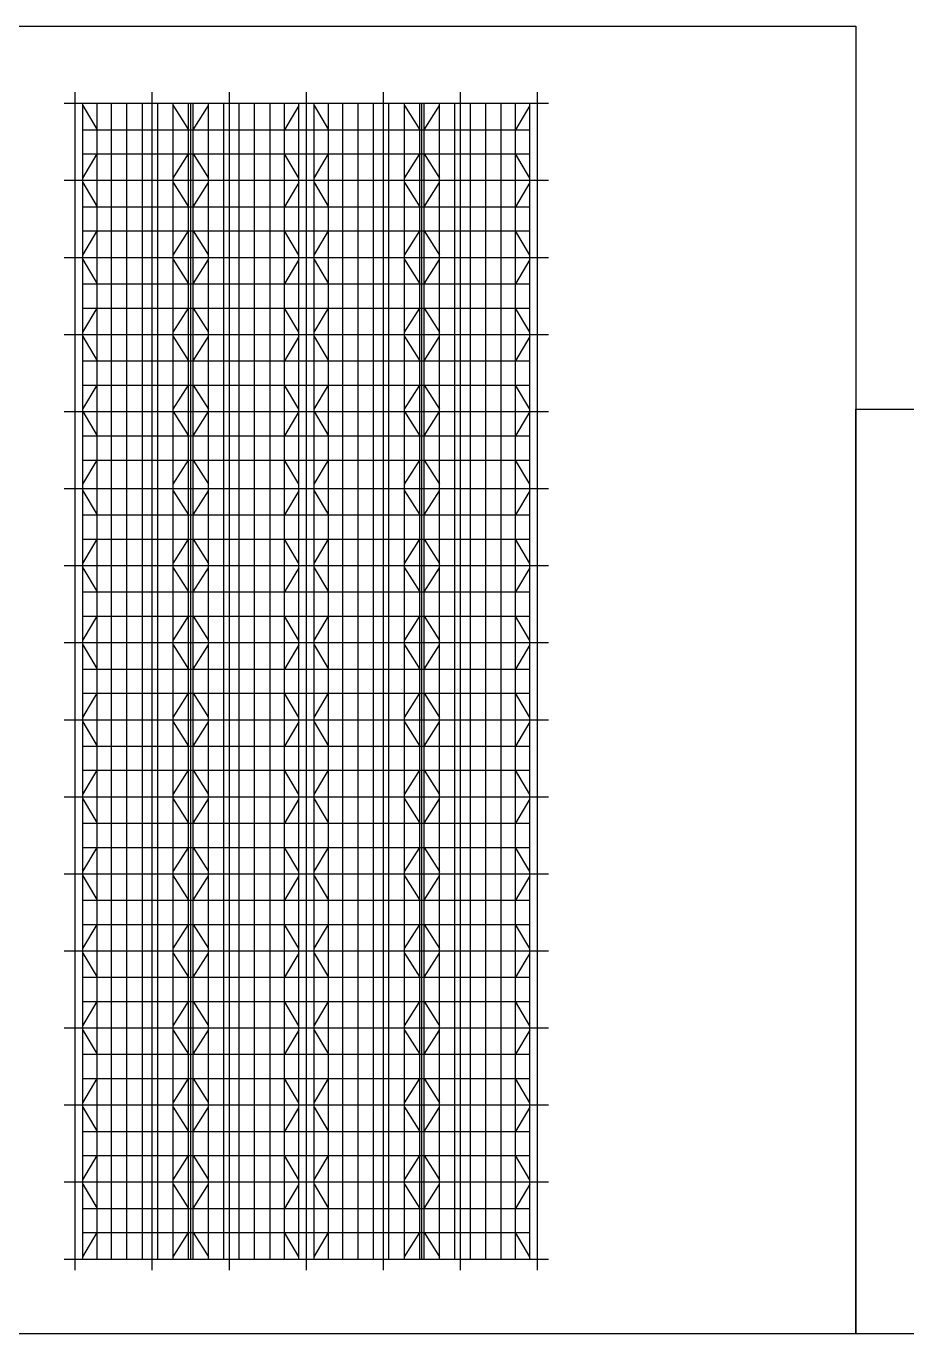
# Model space of a CAD drawing. Extents: x 546599 to 892799, y 113408 to 245228.
# Drawn here: x 698631 to 778649, y 126428 to 245228 of the extents above; entities that cross this region are included whole.
import ezdxf

# ---------------------------------------------------------------- set-up
doc = ezdxf.new("R2010")
doc.units = 0
doc.header["$LTSCALE"] = 1000
doc.header["$MEASUREMENT"] = 0
doc.layers.add('DOTE', color=1, linetype='Continuous')

msp = doc.modelspace()

# ---------------------------------------------------------------- linework, layer by layer
for p, q in [((703793.3, 238023.1), (705093.3, 235823.1)), ((711993.3, 238023.1), (713393.3, 235823.1)), ((713793.3, 235823.1), (715193.3, 238023.1)), ((723393.3, 238023.1), (722093.3, 235823.1)), ((724793.3, 238023.1), (726093.3, 235823.1)), ((732993.3, 238023.1), (734393.3, 235823.1)), ((734793.3, 235823.1), (736193.3, 238023.1)), ((744393.3, 238023.1), (743093.3, 235823.1)), ((703793.3, 231423.1), (705093.3, 233623.1)), ((711993.3, 231423.1), (713393.3, 233623.1)), ((713793.3, 233623.1), (715193.3, 231423.1)), ((723393.3, 231423.1), (722093.3, 233623.1)), ((724793.3, 231423.1), (726093.3, 233623.1)), ((732993.3, 231423.1), (734393.3, 233623.1)), ((734793.3, 233623.1), (736193.3, 231423.1)), ((744393.3, 231423.1), (743093.3, 233623.1)), ((703793.3, 231023.1), (705093.3, 228823.1)), ((711993.3, 231023.1), (713393.3, 228823.1)), ((713793.3, 228823.1), (715193.3, 231023.1)), ((723393.3, 231023.1), (722093.3, 228823.1)), ((724793.3, 231023.1), (726093.3, 228823.1)), ((732993.3, 231023.1), (734393.3, 228823.1)), ((734793.3, 228823.1), (736193.3, 231023.1)), ((744393.3, 231023.1), (743093.3, 228823.1)), ((703793.3, 224423.1), (705093.3, 226623.1)), ((711993.3, 224423.1), (713393.3, 226623.1)), ((713793.3, 226623.1), (715193.3, 224423.1)), ((723393.3, 224423.1), (722093.3, 226623.1)), ((724793.3, 224423.1), (726093.3, 226623.1)), ((732993.3, 224423.1), (734393.3, 226623.1)), ((734793.3, 226623.1), (736193.3, 224423.1)), ((744393.3, 224423.1), (743093.3, 226623.1)), ((703793.3, 224023.1), (705093.3, 221823.1)), ((711993.3, 224023.1), (713393.3, 221823.1)), ((713793.3, 221823.1), (715193.3, 224023.1)), ((723393.3, 224023.1), (722093.3, 221823.1)), ((724793.3, 224023.1), (726093.3, 221823.1)), ((732993.3, 224023.1), (734393.3, 221823.1)), ((734793.3, 221823.1), (736193.3, 224023.1)), ((744393.3, 224023.1), (743093.3, 221823.1)), ((703793.3, 217423.1), (705093.3, 219623.1)), ((711993.3, 217423.1), (713393.3, 219623.1)), ((713793.3, 219623.1), (715193.3, 217423.1)), ((723393.3, 217423.1), (722093.3, 219623.1)), ((724793.3, 217423.1), (726093.3, 219623.1)), ((732993.3, 217423.1), (734393.3, 219623.1)), ((734793.3, 219623.1), (736193.3, 217423.1)), ((744393.3, 217423.1), (743093.3, 219623.1)), ((703793.3, 217023.1), (705093.3, 214823.1)), ((711993.3, 217023.1), (713393.3, 214823.1)), ((713793.3, 214823.1), (715193.3, 217023.1)), ((723393.3, 217023.1), (722093.3, 214823.1)), ((724793.3, 217023.1), (726093.3, 214823.1)), ((732993.3, 217023.1), (734393.3, 214823.1)), ((734793.3, 214823.1), (736193.3, 217023.1)), ((744393.3, 217023.1), (743093.3, 214823.1)), ((703793.3, 210423.1), (705093.3, 212623.1)), ((711993.3, 210423.1), (713393.3, 212623.1)), ((713793.3, 212623.1), (715193.3, 210423.1)), ((723393.3, 210423.1), (722093.3, 212623.1)), ((724793.3, 210423.1), (726093.3, 212623.1)), ((732993.3, 210423.1), (734393.3, 212623.1)), ((734793.3, 212623.1), (736193.3, 210423.1)), ((744393.3, 210423.1), (743093.3, 212623.1)), ((703793.3, 210206.8), (705093.3, 208006.8)), ((711993.3, 210206.8), (713393.3, 208006.8)), ((713793.3, 208006.8), (715193.3, 210206.8)), ((723393.3, 210206.8), (722093.3, 208006.8)), ((724793.3, 210206.8), (726093.3, 208006.8)), ((732993.3, 210206.8), (734393.3, 208006.8)), ((734793.3, 208006.8), (736193.3, 210206.8)), ((744393.3, 210206.8), (743093.3, 208006.8)), ((703793.3, 203606.8), (705093.3, 205806.8)), ((711993.3, 203606.8), (713393.3, 205806.8)), ((713793.3, 205806.8), (715193.3, 203606.8)), ((723393.3, 203606.8), (722093.3, 205806.8)), ((724793.3, 203606.8), (726093.3, 205806.8)), ((732993.3, 203606.8), (734393.3, 205806.8)), ((734793.3, 205806.8), (736193.3, 203606.8)), ((744393.3, 203606.8), (743093.3, 205806.8)), ((703793.3, 203023.1), (705093.3, 200823.1)), ((711993.3, 203023.1), (713393.3, 200823.1)), ((713793.3, 200823.1), (715193.3, 203023.1)), ((723393.3, 203023.1), (722093.3, 200823.1)), ((724793.3, 203023.1), (726093.3, 200823.1)), ((732993.3, 203023.1), (734393.3, 200823.1)), ((734793.3, 200823.1), (736193.3, 203023.1)), ((744393.3, 203023.1), (743093.3, 200823.1)), ((703793.3, 196423.1), (705093.3, 198623.1)), ((711993.3, 196423.1), (713393.3, 198623.1)), ((713793.3, 198623.1), (715193.3, 196423.1)), ((723393.3, 196423.1), (722093.3, 198623.1)), ((724793.3, 196423.1), (726093.3, 198623.1)), ((732993.3, 196423.1), (734393.3, 198623.1)), ((734793.3, 198623.1), (736193.3, 196423.1)), ((744393.3, 196423.1), (743093.3, 198623.1)), ((703793.3, 196023.1), (705093.3, 193823.1)), ((711993.3, 196023.1), (713393.3, 193823.1)), ((713793.3, 193823.1), (715193.3, 196023.1)), ((723393.3, 196023.1), (722093.3, 193823.1)), ((724793.3, 196023.1), (726093.3, 193823.1)), ((732993.3, 196023.1), (734393.3, 193823.1)), ((734793.3, 193823.1), (736193.3, 196023.1)), ((744393.3, 196023.1), (743093.3, 193823.1)), ((703793.3, 189423.1), (705093.3, 191623.1)), ((711993.3, 189423.1), (713393.3, 191623.1)), ((713793.3, 191623.1), (715193.3, 189423.1)), ((723393.3, 189423.1), (722093.3, 191623.1)), ((724793.3, 189423.1), (726093.3, 191623.1)), ((732993.3, 189423.1), (734393.3, 191623.1)), ((734793.3, 191623.1), (736193.3, 189423.1)), ((744393.3, 189423.1), (743093.3, 191623.1)), ((703793.3, 189023.1), (705093.3, 186823.1)), ((711993.3, 189023.1), (713393.3, 186823.1)), ((713793.3, 186823.1), (715193.3, 189023.1)), ((723393.3, 189023.1), (722093.3, 186823.1)), ((724793.3, 189023.1), (726093.3, 186823.1)), ((732993.3, 189023.1), (734393.3, 186823.1)), ((734793.3, 186823.1), (736193.3, 189023.1)), ((744393.3, 189023.1), (743093.3, 186823.1)), ((703793.3, 182423.1), (705093.3, 184623.1)), ((711993.3, 182423.1), (713393.3, 184623.1)), ((713793.3, 184623.1), (715193.3, 182423.1)), ((723393.3, 182423.1), (722093.3, 184623.1)), ((724793.3, 182423.1), (726093.3, 184623.1)), ((732993.3, 182423.1), (734393.3, 184623.1)), ((734793.3, 184623.1), (736193.3, 182423.1)), ((744393.3, 182423.1), (743093.3, 184623.1)), ((703793.3, 182023.1), (705093.3, 179823.1)), ((711993.3, 182023.1), (713393.3, 179823.1)), ((713793.3, 179823.1), (715193.3, 182023.1)), ((723393.3, 182023.1), (722093.3, 179823.1)), ((724793.3, 182023.1), (726093.3, 179823.1)), ((732993.3, 182023.1), (734393.3, 179823.1)), ((734793.3, 179823.1), (736193.3, 182023.1)), ((744393.3, 182023.1), (743093.3, 179823.1)), ((703793.3, 175423.1), (705093.3, 177623.1)), ((711993.3, 175423.1), (713393.3, 177623.1)), ((713793.3, 177623.1), (715193.3, 175423.1)), ((723393.3, 175423.1), (722093.3, 177623.1)), ((724793.3, 175423.1), (726093.3, 177623.1)), ((732993.3, 175423.1), (734393.3, 177623.1)), ((734793.3, 177623.1), (736193.3, 175423.1)), ((744393.3, 175423.1), (743093.3, 177623.1)), ((703793.3, 175023.1), (705093.3, 172823.1)), ((711993.3, 175023.1), (713393.3, 172823.1)), ((713793.3, 172823.1), (715193.3, 175023.1)), ((723393.3, 175023.1), (722093.3, 172823.1)), ((724793.3, 175023.1), (726093.3, 172823.1)), ((732993.3, 175023.1), (734393.3, 172823.1)), ((734793.3, 172823.1), (736193.3, 175023.1)), ((744393.3, 175023.1), (743093.3, 172823.1)), ((703793.3, 168423.1), (705093.3, 170623.1)), ((711993.3, 168423.1), (713393.3, 170623.1)), ((713793.3, 170623.1), (715193.3, 168423.1)), ((723393.3, 168423.1), (722093.3, 170623.1)), ((724793.3, 168423.1), (726093.3, 170623.1)), ((732993.3, 168423.1), (734393.3, 170623.1)), ((734793.3, 170623.1), (736193.3, 168423.1)), ((744393.3, 168423.1), (743093.3, 170623.1)), ((703793.3, 168023.1), (705093.3, 165823.1)), ((711993.3, 168023.1), (713393.3, 165823.1)), ((713793.3, 165823.1), (715193.3, 168023.1)), ((723393.3, 168023.1), (722093.3, 165823.1)), ((724793.3, 168023.1), (726093.3, 165823.1)), ((732993.3, 168023.1), (734393.3, 165823.1)), ((734793.3, 165823.1), (736193.3, 168023.1)), ((744393.3, 168023.1), (743093.3, 165823.1)), ((703793.3, 161423.1), (705093.3, 163623.1)), ((711993.3, 161423.1), (713393.3, 163623.1)), ((713793.3, 163623.1), (715193.3, 161423.1)), ((723393.3, 161423.1), (722093.3, 163623.1)), ((724793.3, 161423.1), (726093.3, 163623.1)), ((732993.3, 161423.1), (734393.3, 163623.1)), ((734793.3, 163623.1), (736193.3, 161423.1)), ((744393.3, 161423.1), (743093.3, 163623.1)), ((703793.3, 161023.1), (705093.3, 158823.1)), ((711993.3, 161023.1), (713393.3, 158823.1)), ((713793.3, 158823.1), (715193.3, 161023.1)), ((723393.3, 161023.1), (722093.3, 158823.1)), ((724793.3, 161023.1), (726093.3, 158823.1)), ((732993.3, 161023.1), (734393.3, 158823.1)), ((734793.3, 158823.1), (736193.3, 161023.1)), ((744393.3, 161023.1), (743093.3, 158823.1)), ((703793.3, 154423.1), (705093.3, 156623.1)), ((711993.3, 154423.1), (713393.3, 156623.1)), ((713793.3, 156623.1), (715193.3, 154423.1)), ((723393.3, 154423.1), (722093.3, 156623.1)), ((724793.3, 154423.1), (726093.3, 156623.1)), ((732993.3, 154423.1), (734393.3, 156623.1)), ((734793.3, 156623.1), (736193.3, 154423.1)), ((744393.3, 154423.1), (743093.3, 156623.1)), ((703793.3, 154023.1), (705093.3, 151823.1)), ((711993.3, 154023.1), (713393.3, 151823.1)), ((713793.3, 151823.1), (715193.3, 154023.1)), ((723393.3, 154023.1), (722093.3, 151823.1)), ((724793.3, 154023.1), (726093.3, 151823.1)), ((732993.3, 154023.1), (734393.3, 151823.1)), ((734793.3, 151823.1), (736193.3, 154023.1)), ((744393.3, 154023.1), (743093.3, 151823.1)), ((703793.3, 147423.1), (705093.3, 149623.1)), ((711993.3, 147423.1), (713393.3, 149623.1)), ((713793.3, 149623.1), (715193.3, 147423.1)), ((723393.3, 147423.1), (722093.3, 149623.1)), ((724793.3, 147423.1), (726093.3, 149623.1)), ((732993.3, 147423.1), (734393.3, 149623.1)), ((734793.3, 149623.1), (736193.3, 147423.1)), ((744393.3, 147423.1), (743093.3, 149623.1)), ((703793.3, 147023.1), (705093.3, 144823.1)), ((711993.3, 147023.1), (713393.3, 144823.1)), ((713793.3, 144823.1), (715193.3, 147023.1)), ((723393.3, 147023.1), (722093.3, 144823.1)), ((724793.3, 147023.1), (726093.3, 144823.1)), ((732993.3, 147023.1), (734393.3, 144823.1)), ((734793.3, 144823.1), (736193.3, 147023.1)), ((744393.3, 147023.1), (743093.3, 144823.1)), ((703793.3, 140423.1), (705093.3, 142623.1)), ((711993.3, 140423.1), (713393.3, 142623.1)), ((713793.3, 142623.1), (715193.3, 140423.1)), ((723393.3, 140423.1), (722093.3, 142623.1)), ((724793.3, 140423.1), (726093.3, 142623.1)), ((732993.3, 140423.1), (734393.3, 142623.1)), ((734793.3, 142623.1), (736193.3, 140423.1)), ((744393.3, 140423.1), (743093.3, 142623.1)), ((703793.3, 140023.1), (705093.3, 137823.1)), ((711993.3, 140023.1), (713393.3, 137823.1)), ((713793.3, 137823.1), (715193.3, 140023.1)), ((723393.3, 140023.1), (722093.3, 137823.1)), ((724793.3, 140023.1), (726093.3, 137823.1)), ((732993.3, 140023.1), (734393.3, 137823.1)), ((734793.3, 137823.1), (736193.3, 140023.1)), ((744393.3, 140023.1), (743093.3, 137823.1)), ((703793.3, 133423.1), (705093.3, 135623.1)), ((711993.3, 133423.1), (713393.3, 135623.1)), ((713793.3, 135623.1), (715193.3, 133423.1)), ((723393.3, 133423.1), (722093.3, 135623.1)), ((724793.3, 133423.1), (726093.3, 135623.1)), ((732993.3, 133423.1), (734393.3, 135623.1)), ((734793.3, 135623.1), (736193.3, 133423.1)), ((744393.3, 133423.1), (743093.3, 135623.1))]:
    msp.add_line(p, q)
for points in [[(689999.4, 245228.1), (773999.4, 245228.1), (773999.4, 126428.1), (689999.4, 126428.1)], [(773999.4, 126428.1), (773999.4, 210428.1), (892799.4, 210428.1), (892799.4, 126428.1)]]:
    msp.add_lwpolyline(points, close=True)
at = {"layer": 'DOTE', "color": 3}
for p, q in [((703093.3, 132223.1), (703093.3, 239223.1)), ((724093.3, 132223.1), (724093.3, 239223.1)), ((745093.3, 132223.1), (745093.3, 239223.1)), ((713593.3, 133223.1), (713593.3, 238223.1)), ((734593.3, 133223.1), (734593.3, 238223.1))]:
    msp.add_line(p, q, dxfattribs=at)
at = {"layer": 'DOTE'}
for p, q in [((710093.3, 132223.1), (710093.3, 239223.1)), ((717093.3, 132223.1), (717093.3, 239223.1)), ((731093.3, 132223.1), (731093.3, 239223.1)), ((738093.3, 132223.1), (738093.3, 239223.1)), ((702093.3, 238223.1), (746093.3, 238223.1)), ((702093.3, 231223.1), (746093.3, 231223.1)), ((702093.3, 224223.1), (746093.3, 224223.1)), ((702093.3, 217223.1), (746093.3, 217223.1)), ((702093.3, 210223.1), (746093.3, 210223.1)), ((702093.3, 203223.1), (746093.3, 203223.1)), ((702093.3, 196223.1), (746093.3, 196223.1)), ((702093.3, 189223.1), (746093.3, 189223.1)), ((702093.3, 182223.1), (746093.3, 182223.1)), ((702093.3, 175223.1), (746093.3, 175223.1)), ((702093.3, 168223.1), (746093.3, 168223.1)), ((702093.3, 161223.1), (746093.3, 161223.1)), ((702093.3, 154223.1), (746093.3, 154223.1)), ((702093.3, 147223.1), (746093.3, 147223.1)), ((702093.3, 140223.1), (746093.3, 140223.1)), ((702093.3, 133223.1), (746093.3, 133223.1))]:
    msp.add_line(p, q, dxfattribs=at)
at = {"layer": 'DOTE', "color": 2}
for p, q in [((703793.3, 133223.1), (703793.3, 238223.1)), ((705093.3, 133223.1), (705093.3, 238223.1)), ((706393.3, 133223.1), (706393.3, 238223.1)), ((707793.3, 133223.1), (707793.3, 238223.1)), ((709193.3, 133223.1), (709193.3, 238223.1)), ((710593.3, 133223.1), (710593.3, 238223.1)), ((711993.3, 133223.1), (711993.3, 238223.1)), ((713393.3, 133223.1), (713393.3, 238223.1)), ((713793.3, 133223.1), (713793.3, 238223.1)), ((715193.3, 133223.1), (715193.3, 238223.1)), ((716593.3, 133223.1), (716593.3, 238223.1)), ((717993.3, 133223.1), (717993.3, 238223.1)), ((719393.3, 133223.1), (719393.3, 238223.1)), ((720793.3, 133223.1), (720793.3, 238223.1)), ((722093.3, 133223.1), (722093.3, 238223.1)), ((723393.3, 133223.1), (723393.3, 238223.1)), ((724793.3, 133223.1), (724793.3, 238223.1)), ((726093.3, 133223.1), (726093.3, 238223.1)), ((727393.3, 133223.1), (727393.3, 238223.1)), ((728793.3, 133223.1), (728793.3, 238223.1)), ((730193.3, 133223.1), (730193.3, 238223.1)), ((731593.3, 133223.1), (731593.3, 238223.1)), ((732993.3, 133223.1), (732993.3, 238223.1)), ((734393.3, 133223.1), (734393.3, 238223.1)), ((734793.3, 133223.1), (734793.3, 238223.1)), ((736193.3, 133223.1), (736193.3, 238223.1)), ((737593.3, 133223.1), (737593.3, 238223.1)), ((738993.3, 133223.1), (738993.3, 238223.1)), ((740393.3, 133223.1), (740393.3, 238223.1)), ((741793.3, 133223.1), (741793.3, 238223.1)), ((743093.3, 133223.1), (743093.3, 238223.1)), ((744393.3, 133223.1), (744393.3, 238223.1))]:
    msp.add_line(p, q, dxfattribs=at)
at = {"layer": 'DOTE', "color": 0}
for p, q in [((703793.3, 235823.1), (744393.3, 235823.1)), ((703793.3, 233623.1), (744393.3, 233623.1)), ((703793.3, 228823.1), (744393.3, 228823.1)), ((703793.3, 226623.1), (744393.3, 226623.1)), ((703793.3, 221823.1), (744393.3, 221823.1)), ((703793.3, 219623.1), (744393.3, 219623.1)), ((703793.3, 214823.1), (744393.3, 214823.1)), ((703793.3, 212623.1), (744393.3, 212623.1)), ((703793.3, 208006.8), (744393.3, 208006.8)), ((703793.3, 205806.8), (744393.3, 205806.8)), ((703793.3, 200823.1), (744393.3, 200823.1)), ((703793.3, 198623.1), (744393.3, 198623.1)), ((703793.3, 193823.1), (744393.3, 193823.1)), ((703793.3, 191623.1), (744393.3, 191623.1)), ((703793.3, 186823.1), (744393.3, 186823.1)), ((703793.3, 184623.1), (744393.3, 184623.1)), ((703793.3, 179823.1), (744393.3, 179823.1)), ((703793.3, 177623.1), (744393.3, 177623.1)), ((703793.3, 172823.1), (744393.3, 172823.1)), ((703793.3, 170623.1), (744393.3, 170623.1)), ((703793.3, 165823.1), (744393.3, 165823.1)), ((703793.3, 163623.1), (744393.3, 163623.1)), ((703793.3, 158823.1), (744393.3, 158823.1)), ((703793.3, 156623.1), (744393.3, 156623.1)), ((703793.3, 151823.1), (744393.3, 151823.1)), ((703793.3, 149623.1), (744393.3, 149623.1)), ((703793.3, 144823.1), (744393.3, 144823.1)), ((703793.3, 142623.1), (744393.3, 142623.1)), ((703793.3, 137823.1), (744393.3, 137823.1)), ((703793.3, 135623.1), (744393.3, 135623.1))]:
    msp.add_line(p, q, dxfattribs=at)

doc.saveas('drawing.dxf')
